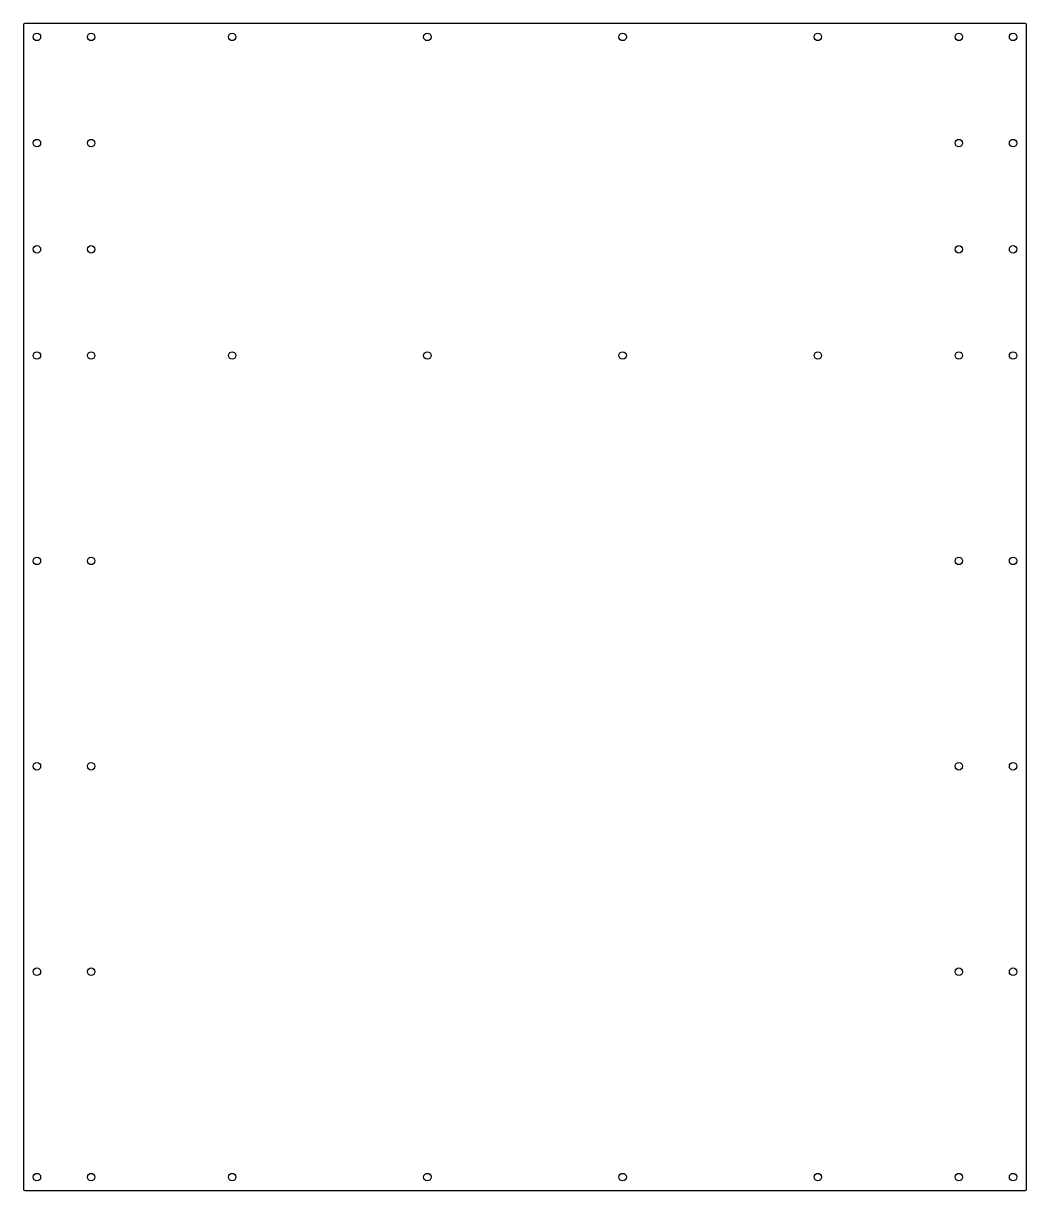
# Model space of a CAD drawing. Header units: millimetres. Extents: x -370 to 370, y -431 to 431.
import ezdxf

# ---------------------------------------------------------------- set-up
doc = ezdxf.new("R2010")
doc.units = ezdxf.units.MM

msp = doc.modelspace()

# ---------------------------------------------------------------- linework, layer by layer
at = {"color": 7, "linetype": 'Continuous', "lineweight": 25}
for p, q in [((-370, 429.5), (-370, -429.5)), ((369, 430.5), (-369, 430.5)), ((370, -429.5), (370, 429.5)), ((-369, -430.5), (369, -430.5))]:
    msp.add_line(p, q, dxfattribs=at)
for centre in [(-360, 420.5), (-320, 420.5), (-216, 420.5), (-72, 420.5), (72, 420.5), (216, 420.5), (320, 420.5), (360, 420.5), (-360, 342.17), (-320, 342.17), (320, 342.17), (360, 342.17), (-360, 263.83), (-320, 263.83), (320, 263.83), (360, 263.83), (-360, 185.5), (-320, 185.5), (-216, 185.5), (-72, 185.5), (72, 185.5), (216, 185.5), (320, 185.5), (360, 185.5), (-360, 34), (-320, 34), (320, 34), (360, 34), (-360, -117.5), (-320, -117.5), (320, -117.5), (360, -117.5), (-360, -269), (-320, -269), (320, -269), (360, -269), (-360, -420.5), (-320, -420.5), (-216, -420.5), (-72, -420.5), (72, -420.5), (216, -420.5), (320, -420.5), (360, -420.5)]:
    msp.add_circle(centre, 2.75, dxfattribs=at)
for centre, start, end in [((-369, 429.5), 90, 180), ((369, 429.5), 0, 90), ((-369, -429.5), 180, 270), ((369, -429.5), 270, 0)]:
    msp.add_arc(centre, 1, start, end, dxfattribs=at)

doc.saveas('drawing.dxf')
